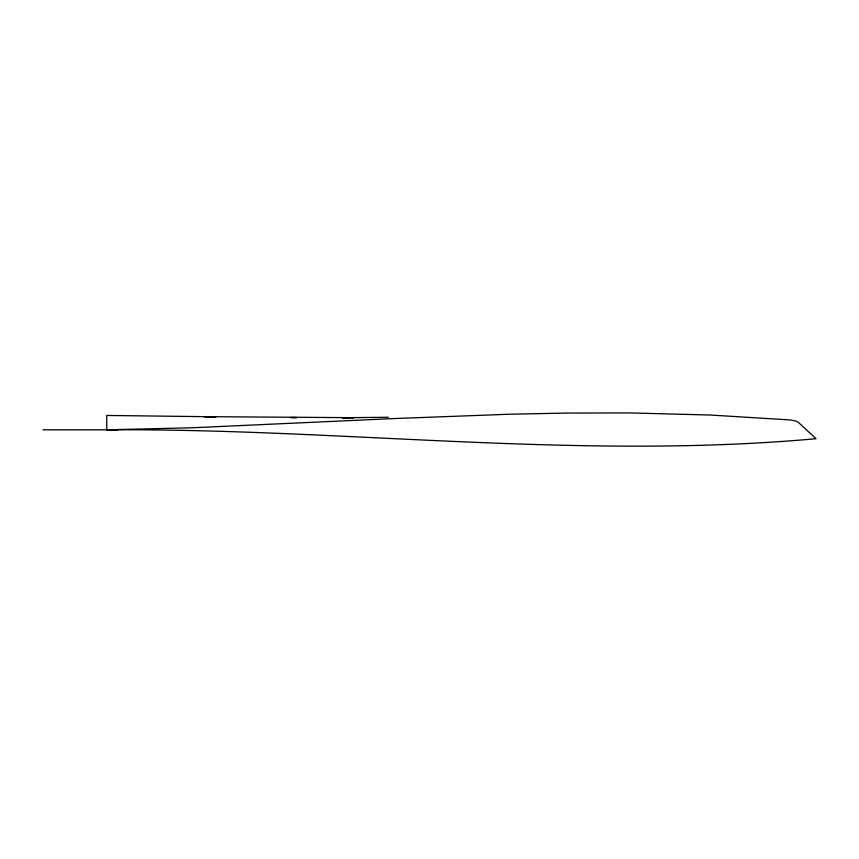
<?xml version="1.0" encoding="UTF-8"?>
<svg xmlns="http://www.w3.org/2000/svg" width="859" height="859" viewBox="0 0 859 859"><rect width="100%" height="100%" fill="white"/><g stroke="black" fill="none" stroke-linecap="round" stroke-linejoin="round"><path stroke-width="1.29" d="M388.375 417.27L342.397 417.732L353.897 417.678L204.378 416.658M106.731 429.811L192.953 427.75L394.131 418.558L509.086 414.242L566.564 413.072L629.797 412.921L710.264 415.026L790.505 419.965L796.046 421.114L798.483 422.456L816.05 438.713C579.804 460.134 343.213 428.362 106.731 429.811L106.731 415.445L215.942 416.798L204.356 416.69M42.95 429.811L117.672 429.811M342.397 417.657L348.142 417.689M296.409 417.592L290.664 417.56L296.409 417.592"/></g></svg>
